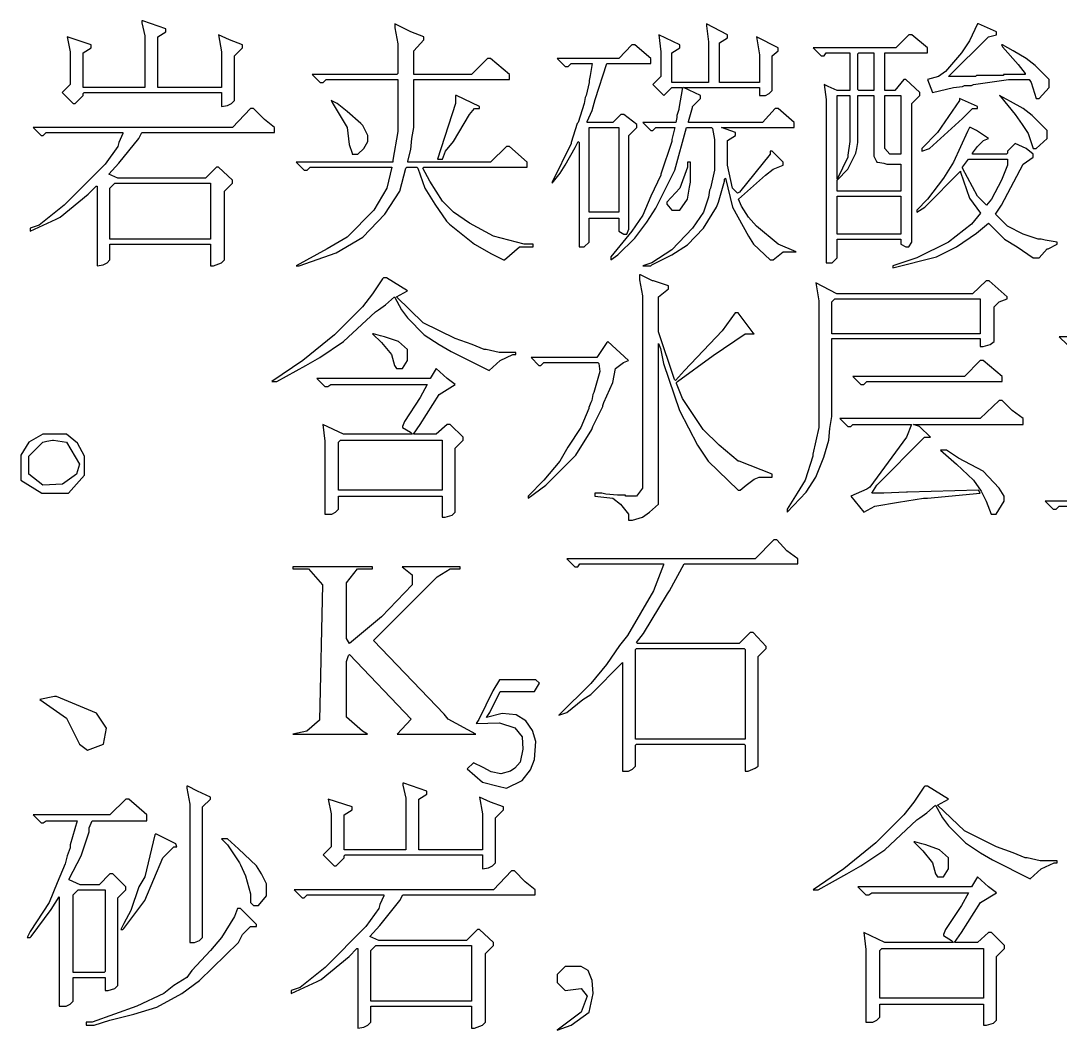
# Model space of a CAD drawing. Extents: x 94 to 452, y -72 to 1042.
# Drawn here: x 411.51 to 425.83, y 203.49 to 217.39 of the extents above; entities that cross this region are included whole.
import ezdxf

# ---------------------------------------------------------------- set-up
doc = ezdxf.new("R2010")
doc.units = 0
doc.header["$MEASUREMENT"] = 0
doc.layers.add('TREE_LAYER', color=7, linetype='Continuous')

msp = doc.modelspace()

# ---------------------------------------------------------------- linework, layer by layer
at = {"layer": 'TREE_LAYER', "elevation": 1017}
for points in [[(413.187405, 217.392055), (413.17368, 217.392055), (413.17368, 217.364604), (413.214856, 217.186173), (413.214856, 216.472447), (413.201131, 216.472447), (412.377601, 216.472447), (412.363876, 216.472447), (412.363876, 216.95284), (412.47368, 217.021467), (412.47368, 217.021467), (412.47368, 217.062644), (412.144268, 217.172447), (412.185444, 216.966565), (412.185444, 216.513624), (412.075641, 216.40382), (412.226621, 216.25284), (412.254072, 216.25284), (412.363876, 216.362644), (412.363876, 216.390095), (412.377601, 216.40382), (414.271719, 216.40382), (414.271719, 216.390095), (414.271719, 216.211663), (414.354072, 216.225389), (414.408974, 216.25284), (414.45015, 216.294016), (414.45015, 216.911663), (414.559954, 217.021467), (414.559954, 217.062644), (414.381523, 217.131271), (414.230542, 217.199898), (414.271719, 216.966565), (414.271719, 216.472447), (414.271719, 216.472447), (413.393288, 216.472447), (413.393288, 216.472447), (413.393288, 217.172447), (413.503092, 217.241075), (413.503092, 217.241075), (413.503092, 217.282251), (413.187405, 217.392055), (413.187405, 217.392055)], [(416.659609, 217.350879), (416.659609, 217.350879), (416.659609, 217.295977), (416.700786, 217.076369), (416.700786, 216.664604), (416.68706, 216.650879), (415.520394, 216.650879), (415.630197, 216.541075), (415.671374, 216.541075), (415.71255, 216.582251), (416.68706, 216.582251), (416.700786, 216.582251), (416.700786, 215.868526), (416.632158, 215.470487), (416.632158, 215.443036), (415.300786, 215.443036), (415.41059, 215.333232), (415.451766, 215.333232), (415.492943, 215.374408), (416.618433, 215.374408), (416.618433, 215.374408), (416.549805, 215.086173), (416.371374, 214.784212), (416.000786, 214.413624), (415.726276, 214.248918), (415.300786, 214.015585), (415.341962, 214.015585), (415.849805, 214.194016), (416.220394, 214.413624), (416.522354, 214.72931), (416.728237, 215.044996), (416.81059, 215.360683), (416.824315, 215.374408), (416.96157, 215.374408), (416.975295, 215.360683), (417.071374, 215.086173), (417.208629, 214.866565), (417.373335, 214.633232), (417.414511, 214.592055), (417.757648, 214.317546), (417.990982, 214.180291), (418.155688, 214.097938), (418.169413, 214.097938), (418.375295, 214.276369), (418.567452, 214.276369), (418.567452, 214.317546), (418.443923, 214.317546), (418.018433, 214.427349), (417.689021, 214.605781), (417.469413, 214.756761), (417.318433, 214.907742), (417.140001, 215.182251), (417.043923, 215.360683), (417.057648, 215.374408), (418.485099, 215.374408), (418.485099, 215.443036), (418.238041, 215.662644), (418.196864, 215.662644), (417.977256, 215.443036), (416.838041, 215.443036), (416.838041, 215.456761), (416.879217, 215.621467), (416.892943, 215.772447), (416.920394, 215.923428), (416.920394, 216.582251), (416.920394, 216.582251), (418.238041, 216.582251), (418.238041, 216.650879), (417.977256, 216.870487), (417.93608, 216.870487), (417.716472, 216.650879), (416.920394, 216.650879), (416.920394, 216.664604), (416.920394, 216.980291), (417.057648, 217.131271), (417.057648, 217.172447), (416.879217, 217.241075), (416.659609, 217.350879), (416.659609, 217.350879)], [(420.955343, 217.350879), (420.955343, 217.350879), (420.955343, 217.323428), (420.982794, 217.10382), (420.982794, 216.5548), (420.982794, 216.541075), (420.47495, 216.541075), (420.47495, 216.5548), (420.47495, 216.95284), (420.584754, 217.021467), (420.584754, 217.021467), (420.584754, 217.062644), (420.296519, 217.199898), (420.32397, 216.966565), (420.32397, 216.623428), (420.214166, 216.513624), (420.365147, 216.362644), (420.47495, 216.472447), (420.612205, 216.472447), (420.625931, 216.472447), (420.571029, 216.184212), (420.571029, 216.170487), (420.543578, 216.088134), (420.543578, 216.060683), (420.529852, 215.992055), (420.076911, 215.992055), (420.186715, 215.882251), (420.214166, 215.882251), (420.255343, 215.923428), (420.516127, 215.923428), (420.516127, 215.923428), (420.47495, 215.758722), (420.47495, 215.731271), (420.32397, 215.27833), (420.32397, 215.264604), (420.186715, 214.976369), (420.076911, 214.715585), (419.925931, 214.495977), (419.637696, 214.139114), (419.637696, 214.097938), (419.733774, 214.166565), (419.967107, 214.399898), (420.131813, 214.619506), (420.255343, 214.811663), (420.516127, 215.333232), (420.680833, 215.923428), (421.02397, 215.923428), (421.037696, 215.909702), (421.065147, 215.758722), (421.065147, 215.333232), (421.010245, 215.086173), (420.996519, 215.058722), (420.982794, 214.962644), (420.914166, 214.756761), (420.763186, 214.537153), (420.47495, 214.235193), (420.200441, 214.056761), (420.076911, 214.015585), (420.186715, 214.015585), (420.200441, 214.02931), (420.47495, 214.166565), (420.694558, 214.30382), (420.914166, 214.537153), (421.092598, 214.825389), (421.120048, 214.894016), (421.202401, 215.182251), (421.202401, 215.209702), (421.216127, 215.223428), (421.312205, 214.825389), (421.531813, 214.427349), (421.600441, 214.317546), (421.833774, 214.097938), (421.87495, 214.097938), (422.012205, 214.207742), (422.190637, 214.207742), (421.943578, 214.317546), (421.641617, 214.564604), (421.531813, 214.688134), (421.435735, 214.839114), (421.394558, 214.935193), (421.765147, 215.264604), (421.87495, 215.346957), (422.012205, 215.401859), (422.012205, 215.415585), (422.012205, 215.443036), (421.861225, 215.594016), (421.833774, 215.594016), (421.833774, 215.55284), (421.408284, 215.031271), (421.380833, 215.017546), (421.312205, 215.086173), (421.243578, 215.401859), (421.243578, 215.744996), (421.353382, 215.813624), (421.353382, 215.813624), (421.353382, 215.8548), (421.161225, 215.923428), (421.161225, 215.923428), (422.163186, 215.923428), (422.163186, 215.992055), (421.943578, 216.184212), (421.902401, 216.184212), (421.72397, 215.992055), (420.708284, 215.992055), (420.708284, 216.005781), (420.763186, 216.197938), (420.763186, 216.211663), (420.87299, 216.321467), (420.87299, 216.362644), (420.639656, 216.472447), (420.639656, 216.472447), (421.682794, 216.472447), (421.682794, 216.472447), (421.682794, 216.362644), (421.765147, 216.362644), (421.820048, 216.390095), (421.861225, 216.431271), (421.861225, 216.911663), (421.943578, 216.980291), (421.943578, 217.021467), (421.641617, 217.172447), (421.682794, 216.925389), (421.682794, 216.5548), (421.682794, 216.541075), (421.133774, 216.541075), (421.133774, 216.5548), (421.133774, 217.090095), (421.243578, 217.158722), (421.243578, 217.172447), (421.243578, 217.199898), (420.955343, 217.350879), (420.955343, 217.350879)], [(424.702056, 217.350879), (424.688331, 217.350879), (424.578527, 217.117546), (424.468723, 216.95284), (424.249115, 216.692055), (424.153037, 216.623428), (424.002056, 216.582251), (424.070684, 216.40382), (424.358919, 216.472447), (424.482449, 216.486173), (424.5099, 216.499898), (424.605978, 216.499898), (424.633429, 216.513624), (425.113821, 216.582251), (425.402056, 216.582251), (425.429507, 216.541075), (425.498135, 216.321467), (425.539311, 216.321467), (425.676566, 216.472447), (425.676566, 216.582251), (425.484409, 216.774408), (425.36088, 216.870487), (425.182449, 216.980291), (425.031468, 217.062644), (425.017743, 217.062644), (425.031468, 217.035193), (425.251076, 216.788134), (425.347154, 216.664604), (425.347154, 216.650879), (425.045194, 216.650879), (425.045194, 216.637153), (424.921664, 216.637153), (424.921664, 216.637153), (424.798135, 216.637153), (424.798135, 216.637153), (424.674605, 216.637153), (424.66088, 216.623428), (424.551076, 216.623428), (424.537351, 216.623428), (424.413821, 216.623428), (424.413821, 216.623428), (424.304017, 216.623428), (424.290292, 216.623428), (424.839311, 217.172447), (424.949115, 217.199898), (424.949115, 217.241075), (424.702056, 217.350879), (424.702056, 217.350879)], [(423.782449, 217.199898), (423.741272, 217.199898), (423.562841, 217.021467), (422.423625, 217.021467), (422.533429, 216.911663), (422.574605, 216.911663), (422.602056, 216.95284), (422.931468, 216.95284), (422.931468, 216.939114), (422.931468, 216.444996), (422.931468, 216.431271), (422.753037, 216.431271), (422.629507, 216.486173), (422.574605, 216.513624), (422.602056, 216.307742), (422.602056, 214.056761), (422.684409, 214.056761), (422.753037, 214.125389), (422.753037, 214.386173), (422.753037, 214.386173), (423.631468, 214.386173), (423.631468, 214.386173), (423.631468, 214.317546), (423.700096, 214.276369), (423.741272, 214.276369), (423.782449, 214.344996), (423.782449, 216.25284), (423.892252, 216.362644), (423.892252, 216.40382), (423.700096, 216.582251), (423.672645, 216.582251), (423.549115, 216.431271), (423.41186, 216.431271), (423.41186, 216.444996), (423.41186, 216.939114), (423.41186, 216.95284), (424.002056, 216.95284), (424.002056, 217.021467), (423.782449, 217.199898), (423.782449, 217.199898)], [(419.967107, 217.062644), (419.925931, 217.062644), (419.747499, 216.870487), (418.896519, 216.870487), (419.006323, 216.760683), (419.047499, 216.760683), (419.088676, 216.801859), (419.376911, 216.801859), (419.376911, 216.801859), (419.34946, 216.637153), (419.335735, 216.568526), (419.335735, 216.541075), (419.294558, 216.362644), (419.280833, 216.335193), (419.267107, 216.25284), (419.184754, 215.992055), (419.171029, 215.97833), (419.088676, 215.717546), (419.088676, 215.70382), (418.827892, 215.168526), (418.827892, 215.1548), (418.937696, 215.292055), (419.006323, 215.401859), (419.143578, 215.648918), (419.184754, 215.731271), (419.19848, 215.717546), (419.19848, 214.276369), (419.267107, 214.276369), (419.335735, 214.344996), (419.335735, 214.674408), (419.34946, 214.674408), (419.733774, 214.674408), (419.747499, 214.674408), (419.747499, 214.495977), (419.816127, 214.4548), (419.857303, 214.4548), (419.884754, 214.523428), (419.884754, 215.813624), (419.994558, 215.923428), (419.994558, 215.964604), (419.816127, 216.101859), (419.77495, 216.101859), (419.665147, 215.992055), (419.308284, 215.992055), (419.308284, 216.005781), (419.376911, 216.156761), (419.418088, 216.307742), (419.582794, 216.801859), (420.186715, 216.801859), (420.186715, 216.870487), (419.967107, 217.062644), (419.967107, 217.062644)], [(423.041272, 216.939114), (423.054998, 216.95284), (423.26088, 216.95284), (423.26088, 216.939114), (423.26088, 216.444996), (423.26088, 216.431271), (423.054998, 216.431271), (423.041272, 216.444996), (423.041272, 216.939114), (423.041272, 216.939114)], [(415.781178, 216.294016), (415.781178, 216.294016), (415.794903, 216.266565), (416.000786, 215.923428), (416.028237, 215.690095), (416.069413, 215.566565), (416.069413, 215.55284), (416.151766, 215.55284), (416.234119, 215.635193), (416.289021, 215.731271), (416.289021, 215.813624), (416.220394, 215.950879), (416.192943, 215.97833), (416.000786, 216.143036), (415.863531, 216.25284), (415.781178, 216.294016), (415.781178, 216.294016)], [(417.51059, 216.362644), (417.496864, 216.362644), (417.496864, 216.25284), (417.249805, 215.484212), (417.318433, 215.484212), (417.359609, 215.594016), (417.469413, 215.731271), (417.689021, 216.101859), (417.757648, 216.184212), (417.826276, 216.184212), (417.826276, 216.211663), (417.51059, 216.362644), (417.51059, 216.362644)], [(422.753037, 216.362644), (422.753037, 216.362644), (422.931468, 216.362644), (422.931468, 216.362644), (422.931468, 215.731271), (422.904017, 215.539114), (422.904017, 215.511663), (422.753037, 215.209702), (422.753037, 215.209702), (422.753037, 216.362644), (422.753037, 216.362644)], [(423.041272, 216.362644), (423.054998, 216.362644), (423.26088, 216.362644), (423.26088, 216.362644), (423.26088, 215.525389), (423.302056, 215.443036), (423.315782, 215.443036), (423.398135, 215.42931), (423.439311, 215.415585), (423.631468, 215.415585), (423.631468, 215.401859), (423.631468, 215.044996), (423.631468, 215.044996), (422.753037, 215.044996), (422.753037, 215.044996), (422.753037, 215.195977), (422.904017, 215.346957), (423.013821, 215.566565), (423.027547, 215.635193), (423.041272, 215.717546), (423.041272, 216.362644), (423.041272, 216.362644)], [(423.41186, 216.362644), (423.41186, 216.362644), (423.631468, 216.362644), (423.631468, 216.362644), (423.631468, 215.566565), (423.631468, 215.55284), (423.480488, 215.55284), (423.41186, 215.635193), (423.41186, 216.362644), (423.41186, 216.362644)], [(424.441272, 216.321467), (424.441272, 216.321467), (424.441272, 216.294016), (424.139311, 215.8548), (423.919703, 215.635193), (423.919703, 215.594016), (424.029507, 215.635193), (424.482449, 216.046957), (424.619703, 216.184212), (424.688331, 216.184212), (424.688331, 216.211663), (424.441272, 216.321467), (424.441272, 216.321467)], [(424.990292, 216.362644), (424.990292, 216.362644), (425.004017, 216.348918), (425.2099, 216.101859), (425.305978, 215.964604), (425.388331, 215.841075), (425.456958, 215.635193), (425.498135, 215.635193), (425.649115, 215.772447), (425.649115, 215.882251), (425.443233, 216.088134), (425.319703, 216.184212), (425.141272, 216.280291), (424.990292, 216.362644), (424.990292, 216.362644)], [(414.710935, 216.184212), (414.669758, 216.184212), (414.422699, 215.923428), (411.677601, 215.923428), (411.787405, 215.813624), (411.814856, 215.813624), (411.856033, 215.8548), (412.912895, 215.8548), (412.912895, 215.841075), (412.857993, 215.717546), (412.844268, 215.662644), (412.665837, 215.415585), (412.103092, 214.85284), (411.759954, 214.57833), (411.636425, 214.537153), (411.636425, 214.495977), (411.993288, 214.660683), (412.04819, 214.688134), (412.432503, 215.00382), (412.542307, 215.113624), (412.556033, 215.113624), (412.556033, 214.015585), (412.638386, 214.02931), (412.693288, 214.056761), (412.734464, 214.097938), (412.734464, 214.30382), (412.734464, 214.317546), (414.120739, 214.317546), (414.120739, 214.30382), (414.120739, 214.015585), (414.161915, 214.015585), (414.271719, 214.056761), (414.312895, 214.097938), (414.312895, 215.044996), (414.422699, 215.1548), (414.422699, 215.195977), (414.230542, 215.374408), (414.203092, 215.374408), (414.052111, 215.223428), (412.844268, 215.223428), (412.720739, 215.27833), (412.857993, 215.42931), (413.132503, 215.772447), (413.17368, 215.8548), (414.99917, 215.8548), (414.99917, 215.923428), (414.861915, 216.033232), (414.710935, 216.184212), (414.710935, 216.184212)], [(419.335735, 215.923428), (419.34946, 215.923428), (419.733774, 215.923428), (419.747499, 215.923428), (419.747499, 214.756761), (419.733774, 214.756761), (419.34946, 214.756761), (419.335735, 214.756761), (419.335735, 215.923428), (419.335735, 215.923428)], [(424.592252, 215.923428), (424.578527, 215.923428), (424.551076, 215.868526), (424.358919, 215.443036), (424.221664, 215.223428), (424.002056, 214.935193), (423.851076, 214.784212), (423.851076, 214.756761), (423.96088, 214.825389), (424.454998, 215.319506), (424.454998, 215.305781), (424.578527, 214.948918), (424.729507, 214.743036), (424.605978, 214.592055), (424.290292, 214.344996), (423.851076, 214.125389), (423.521664, 214.015585), (423.521664, 213.988134), (424.125586, 214.139114), (424.400096, 214.276369), (424.674605, 214.468526), (424.839311, 214.605781), (425.058919, 214.386173), (425.237351, 214.276369), (425.456958, 214.125389), (425.539311, 214.125389), (425.649115, 214.248918), (425.662841, 214.248918), (425.78637, 214.317546), (425.78637, 214.344996), (425.621664, 214.372447), (425.566762, 214.386173), (425.525586, 214.386173), (425.319703, 214.4548), (425.100096, 214.564604), (424.93539, 214.72931), (425.017743, 214.85284), (425.319703, 215.415585), (425.456958, 215.511663), (425.456958, 215.525389), (425.456958, 215.55284), (425.36088, 215.635193), (425.2099, 215.70382), (425.100096, 215.594016), (425.100096, 215.566565), (425.08637, 215.55284), (424.619703, 215.55284), (424.619703, 215.566565), (424.688331, 215.662644), (424.770684, 215.744996), (424.839311, 215.772447), (424.674605, 215.882251), (424.592252, 215.923428), (424.592252, 215.923428)], [(420.735735, 215.443036), (420.694558, 215.443036), (420.694558, 215.374408), (420.584754, 215.086173), (420.406323, 214.894016), (420.406323, 214.866565), (420.47495, 214.784212), (420.584754, 214.784212), (420.694558, 214.935193), (420.722009, 215.099898), (420.735735, 215.168526), (420.735735, 215.443036), (420.735735, 215.443036)], [(424.564801, 215.484212), (424.564801, 215.484212), (425.08637, 215.484212), (425.100096, 215.484212), (425.100096, 215.401859), (425.017743, 215.195977), (424.880488, 214.935193), (424.81186, 214.85284), (424.688331, 214.976369), (424.482449, 215.360683), (424.482449, 215.374408), (424.564801, 215.484212), (424.564801, 215.484212)], [(412.803092, 215.1548), (412.803092, 215.1548), (414.120739, 215.1548), (414.120739, 215.1548), (414.120739, 214.386173), (414.120739, 214.386173), (412.734464, 214.386173), (412.734464, 214.386173), (412.734464, 215.086173), (412.803092, 215.1548), (412.803092, 215.1548)], [(422.753037, 214.962644), (422.753037, 214.976369), (423.631468, 214.976369), (423.631468, 214.962644), (423.631468, 214.468526), (423.631468, 214.4548), (422.753037, 214.4548), (422.753037, 214.468526), (422.753037, 214.962644), (422.753037, 214.962644)], [(416.54412, 213.850879), (416.502944, 213.850879), (416.489218, 213.837153), (416.351963, 213.631271), (416.214708, 213.45284), (415.830395, 213.068526), (415.391179, 212.711663), (414.965689, 212.423428), (415.034316, 212.423428), (415.432355, 212.643036), (415.624512, 212.75284), (415.953924, 212.972447), (416.39314, 213.384212), (416.434316, 213.411663), (416.530395, 213.480291), (416.653924, 213.590095), (416.750002, 213.411663), (416.832355, 213.301859), (417.065689, 213.068526), (417.271571, 212.931271), (417.436277, 212.835193), (417.957846, 212.574408), (418.108826, 212.711663), (418.287257, 212.794016), (418.328434, 212.794016), (418.328434, 212.821467), (418.095101, 212.821467), (417.916669, 212.862644), (417.889218, 212.862644), (417.724512, 212.931271), (417.491179, 213.013624), (417.051963, 213.233232), (416.681375, 213.590095), (416.832355, 213.672447), (416.54412, 213.850879), (416.54412, 213.850879)], [(420.045785, 213.892055), (420.03206, 213.892055), (420.03206, 213.823428), (420.073236, 213.60382), (420.073236, 210.9548), (419.990883, 210.844996), (419.839903, 210.844996), (419.839903, 210.858722), (419.730099, 210.858722), (419.730099, 210.858722), (419.565393, 210.872447), (419.510491, 210.886173), (419.414413, 210.886173), (419.414413, 210.844996), (419.661471, 210.817546), (419.771275, 210.735193), (419.881079, 210.597938), (419.881079, 210.597938), (419.881079, 210.515585), (419.935981, 210.515585), (420.073236, 210.556761), (420.169315, 210.625389), (420.292844, 210.735193), (420.292844, 212.944996), (420.292844, 212.944996), (420.320295, 212.876369), (420.361471, 212.670487), (420.581079, 212.025389), (420.828138, 211.544996), (420.979118, 211.325389), (421.390883, 210.927349), (421.418334, 210.927349), (421.500687, 210.995977), (421.610491, 211.07833), (421.679118, 211.105781), (421.85755, 211.105781), (421.85755, 211.146957), (421.85755, 211.146957), (421.404609, 211.325389), (421.390883, 211.325389), (421.130099, 211.544996), (420.910491, 211.764604), (420.622256, 212.190095), (420.539903, 212.395977), (420.539903, 212.409702), (420.553628, 212.423428), (421.047746, 212.780291), (421.486962, 213.082251), (421.500687, 213.082251), (421.610491, 213.082251), (421.596766, 213.095977), (421.390883, 213.370487), (421.390883, 213.370487), (421.349707, 213.370487), (421.171275, 213.123428), (420.649707, 212.574408), (420.526177, 212.437153), (420.512452, 212.450879), (420.292844, 213.109702), (420.292844, 213.590095), (420.430099, 213.699898), (420.430099, 213.699898), (420.430099, 213.741075), (420.224217, 213.809702), (420.210491, 213.809702), (420.045785, 213.892055), (420.045785, 213.892055)], [(424.851372, 213.809702), (424.810195, 213.809702), (424.618038, 213.631271), (422.751372, 213.631271), (422.463136, 213.782251), (422.504313, 213.535193), (422.504313, 211.792055), (422.42196, 211.421467), (422.42196, 211.394016), (422.312156, 211.064604), (422.202352, 210.886173), (422.065097, 210.666565), (422.065097, 210.625389), (422.325882, 210.899898), (422.463136, 211.105781), (422.57294, 211.380291), (422.641568, 211.613624), (422.655293, 211.77833), (422.682744, 211.943036), (422.682744, 212.999898), (422.682744, 213.013624), (424.727842, 213.013624), (424.727842, 212.999898), (424.727842, 212.90382), (424.769019, 212.90382), (424.865097, 212.931271), (424.919999, 212.972447), (424.919999, 213.45284), (424.988627, 213.521467), (425.098431, 213.562644), (425.098431, 213.590095), (424.851372, 213.809702), (424.851372, 213.809702)], [(422.710195, 213.548918), (422.723921, 213.562644), (424.727842, 213.562644), (424.727842, 213.548918), (424.727842, 213.082251), (424.727842, 213.082251), (422.682744, 213.082251), (422.682744, 213.082251), (422.682744, 213.521467), (422.710195, 213.548918), (422.710195, 213.548918)], [(416.365689, 213.082251), (416.351963, 213.082251), (416.475493, 212.958722), (416.612748, 212.794016), (416.653924, 212.643036), (416.681375, 212.601859), (416.763728, 212.601859), (416.832355, 212.711663), (416.832355, 212.862644), (416.708826, 212.972447), (416.516669, 213.041075), (416.461767, 213.0548), (416.365689, 213.082251), (416.365689, 213.082251)], [(428.229507, 213.041075), (425.813821, 213.041075), (425.923625, 212.931271)], [(419.592844, 212.972447), (419.579118, 212.958722), (419.441864, 212.75284), (418.535981, 212.75284), (418.645785, 212.643036), (418.673236, 212.643036), (418.714413, 212.684212), (419.455589, 212.684212), (419.469315, 212.670487), (419.48304, 212.560683), (419.400687, 212.272447), (419.386962, 212.244996), (419.373236, 212.162644), (419.359511, 212.135193), (419.33206, 212.066565), (419.33206, 212.05284), (419.222256, 211.792055), (419.043824, 211.517546), (418.93402, 211.325389), (418.714413, 211.064604), (418.494805, 210.844996), (418.494805, 210.817546), (418.741864, 210.995977), (419.153628, 211.407742), (419.373236, 211.764604), (419.386962, 211.805781), (419.524217, 212.080291), (419.524217, 212.094016), (419.537942, 212.135193), (419.661471, 212.409702), (419.702648, 212.601859), (419.812452, 212.684212), (419.881079, 212.711663), (419.592844, 212.972447), (419.592844, 212.972447)], [(424.769019, 212.711663), (424.727842, 212.711663), (424.508234, 212.492055), (422.97098, 212.492055), (423.080784, 212.382251), (423.12196, 212.382251), (423.163136, 212.423428), (425.029803, 212.423428), (425.029803, 212.492055), (424.769019, 212.711663), (424.769019, 212.711663)], [(417.230395, 212.601859), (417.148042, 212.464604), (415.583336, 212.464604), (415.69314, 212.3548), (415.734316, 212.3548), (415.775493, 212.382251), (417.106865, 212.382251), (417.106865, 212.382251), (417.010787, 212.20382), (416.791179, 211.874408), (416.763728, 211.805781), (416.763728, 211.792055), (416.873532, 211.723428), (416.900983, 211.695977), (416.900983, 211.695977), (415.953924, 211.695977), (415.665689, 211.833232), (415.69314, 211.599898), (415.69314, 210.597938), (415.789218, 210.597938), (415.84412, 210.625389), (415.885297, 210.666565), (415.885297, 210.844996), (415.885297, 210.844996), (417.299022, 210.844996), (417.312748, 210.844996), (417.312748, 210.556761), (417.353924, 210.556761), (417.450002, 210.584212), (417.491179, 210.625389), (417.491179, 211.50382), (417.600983, 211.613624), (417.600983, 211.6548), (417.422551, 211.833232), (417.381375, 211.833232), (417.230395, 211.695977), (416.914708, 211.695977), (416.914708, 211.695977), (417.010787, 211.833232), (417.271571, 212.244996), (417.491179, 212.382251), (417.381375, 212.464604), (417.230395, 212.601859), (417.230395, 212.601859)], [(425.029803, 212.162644), (424.988627, 212.162644), (424.727842, 211.915585), (422.792548, 211.915585), (422.902352, 211.805781), (422.943529, 211.805781), (422.97098, 211.833232), (423.780784, 211.833232), (423.780784, 211.833232), (423.712156, 211.6548), (423.204313, 210.968526), (423.163136, 210.941075), (422.943529, 210.844996), (423.12196, 210.625389), (423.27294, 210.707742), (423.602352, 210.762644), (423.945489, 210.817546), (424.000391, 210.817546), (424.727842, 210.886173), (424.700391, 210.927349), (423.725882, 210.899898), (423.712156, 210.899898), (423.39647, 210.886173), (423.39647, 210.886173), (423.245489, 210.886173), (423.231764, 210.886173), (423.300391, 210.995977), (423.959215, 211.6548), (424.041568, 211.6548), (423.890587, 211.805781), (423.808234, 211.833232), (423.808234, 211.833232), (423.808234, 211.833232), (425.318038, 211.833232), (425.318038, 211.915585), (425.167058, 212.025389), (425.029803, 212.162644), (425.029803, 212.162644)], [(412.136573, 211.695977), (411.807161, 211.695977), (411.615004, 211.586173), (411.5052, 211.407742), (411.5052, 211.064604), (411.793435, 210.886173), (412.164024, 210.886173), (412.383632, 211.133232), (412.383632, 211.394016), (412.287553, 211.572447), (412.136573, 211.695977), (412.136573, 211.695977)], [(411.944416, 211.613624), (411.958141, 211.613624), (412.136573, 211.586173), (412.315004, 211.284212), (412.273828, 211.146957), (412.081671, 211.009702), (411.807161, 210.995977), (411.615004, 211.146957), (411.615004, 211.394016), (411.807161, 211.586173), (411.862063, 211.599898), (411.944416, 211.613624), (411.944416, 211.613624)], [(415.912748, 211.613624), (415.912748, 211.613624), (417.299022, 211.613624), (417.312748, 211.613624), (417.312748, 210.927349), (417.299022, 210.927349), (415.885297, 210.927349), (415.885297, 210.927349), (415.885297, 211.586173), (415.912748, 211.613624), (415.912748, 211.613624)], [(424.261176, 211.476369), (424.178823, 211.476369), (424.398431, 211.284212), (424.631764, 211.064604), (424.741568, 210.913624), (424.810195, 210.776369), (424.878823, 210.597938), (424.94745, 210.597938), (425.057254, 210.776369), (425.057254, 210.844996), (424.988627, 210.9548), (424.769019, 211.188134), (424.425882, 211.366565), (424.261176, 211.476369), (424.261176, 211.476369)], [(427.090292, 210.776369), (425.621664, 210.776369), (425.731468, 210.666565), (425.772645, 210.666565), (425.813821, 210.707742), (428.888331, 210.707742)], [(421.925301, 210.241075), (421.884124, 210.241075), (421.62334, 209.980291), (419.029222, 209.980291), (419.139026, 209.870487), (419.180203, 209.870487), (419.207654, 209.911663), (420.360595, 209.911663), (420.360595, 209.897938), (420.22334, 209.541075), (419.866477, 208.923428), (419.756673, 208.786173), (419.578242, 208.525389), (419.358634, 208.264604), (418.919418, 207.825389), (419.029222, 207.866565), (419.24883, 208.044996), (419.358634, 208.113624), (419.79785, 208.55284), (419.79785, 208.55284), (419.79785, 207.056761), (419.880203, 207.056761), (419.935104, 207.084212), (419.976281, 207.125389), (419.976281, 207.413624), (419.990006, 207.427349), (421.472359, 207.427349), (421.486085, 207.413624), (421.486085, 207.056761), (421.527261, 207.056761), (421.62334, 207.097938), (421.664516, 207.125389), (421.664516, 208.635193), (421.77432, 208.744996), (421.77432, 208.772447), (421.595889, 208.964604), (421.554712, 208.964604), (421.403732, 208.813624), (420.003732, 208.813624), (419.990006, 208.827349), (420.086085, 208.950879), (420.415497, 209.499898), (420.442948, 209.541075), (420.64883, 209.911663), (422.213536, 209.911663), (422.213536, 209.980291), (422.062555, 210.090095), (421.925301, 210.241075), (421.925301, 210.241075)], [(416.350588, 209.870487), (415.252549, 209.870487), (415.252549, 209.843036), (415.472157, 209.843036), (415.664314, 209.623428), (415.623137, 207.756761), (415.444706, 207.605781), (415.252549, 207.564604), (416.281961, 207.564604), (416.213333, 207.605781), (415.993725, 207.797938), (415.993725, 208.566565), (416.021176, 208.648918), (416.034902, 208.662644), (416.885882, 207.770487), (416.693725, 207.564604), (417.778039, 207.564604), (417.393725, 207.770487), (417.338824, 207.839114), (416.364314, 208.8548), (417.242745, 209.733232), (417.421176, 209.843036), (417.558431, 209.843036), (417.558431, 209.870487), (416.762353, 209.870487), (416.899608, 209.760683), (416.899608, 209.623428), (416.474118, 209.184212), (416.034902, 208.813624), (415.993725, 208.882251), (415.993725, 209.650879), (416.144706, 209.843036), (416.350588, 209.843036), (416.350588, 209.870487), (416.350588, 209.870487)], [(419.976281, 208.731271), (419.990006, 208.744996), (421.472359, 208.744996), (421.486085, 208.731271), (421.486085, 207.495977), (421.472359, 207.495977), (419.990006, 207.495977), (419.976281, 207.495977), (419.976281, 208.731271), (419.976281, 208.731271)], [(418.600675, 208.312644), (418.101067, 208.312644), (418.011852, 208.160977), (417.815577, 207.768428), (417.779891, 207.714898), (418.101067, 207.72382), (418.315185, 207.652447), (418.413322, 207.527546), (418.422244, 207.358036), (418.386558, 207.179604), (418.315185, 207.09931), (418.252734, 207.054702), (418.118911, 207.019016), (417.985087, 207.045781), (417.878028, 207.108232), (417.744205, 207.170683), (417.654989, 207.090389), (417.869107, 206.903036), (418.083224, 206.849506), (418.199205, 206.822742), (418.413322, 206.9298), (418.529303, 207.072546), (418.582832, 207.215291), (418.600675, 207.465095), (418.556067, 207.616761), (418.466852, 207.750585), (418.333028, 207.830879), (418.136754, 207.848722), (417.922636, 207.795193), (417.967244, 207.866565), (418.109989, 208.152055), (418.582832, 208.152055), (418.654205, 208.268036), (418.600675, 208.312644), (418.600675, 208.312644)], [(411.999129, 208.086173), (411.971678, 208.086173), (411.765795, 208.044996), (412.136383, 207.784212), (412.314815, 207.427349), (412.424619, 207.344996), (412.644227, 207.427349), (412.685403, 207.646957), (412.548148, 207.85284), (411.999129, 208.086173), (411.999129, 208.086173)], [(413.805052, 206.850879), (413.791327, 206.850879), (413.791327, 206.823428), (413.832503, 206.60382), (413.832503, 204.695977), (413.901131, 204.695977), (413.969758, 204.723428), (414.010935, 204.764604), (414.010935, 206.562644), (414.120739, 206.672447), (414.120739, 206.699898), (413.942307, 206.782251), (413.805052, 206.850879), (413.805052, 206.850879)], [(416.783139, 206.892055), (416.769413, 206.892055), (416.769413, 206.864604), (416.81059, 206.686173), (416.81059, 205.972447), (416.796864, 205.972447), (415.973335, 205.972447), (415.959609, 205.972447), (415.959609, 206.45284), (416.069413, 206.521467), (416.069413, 206.521467), (416.069413, 206.562644), (415.740001, 206.672447), (415.781178, 206.466565), (415.781178, 206.013624), (415.671374, 205.90382), (415.822354, 205.75284), (415.849805, 205.75284), (415.959609, 205.862644), (415.959609, 205.890095), (415.973335, 205.90382), (417.867452, 205.90382), (417.867452, 205.890095), (417.867452, 205.711663), (417.949805, 205.725389), (418.004707, 205.75284), (418.045884, 205.794016), (418.045884, 206.411663), (418.155688, 206.521467), (418.155688, 206.562644), (417.977256, 206.631271), (417.826276, 206.699898), (417.867452, 206.466565), (417.867452, 205.972447), (417.867452, 205.972447), (416.989021, 205.972447), (416.989021, 205.972447), (416.989021, 206.672447), (417.098825, 206.741075), (417.098825, 206.741075), (417.098825, 206.782251), (416.783139, 206.892055), (416.783139, 206.892055)], [(424.002056, 206.850879), (423.96088, 206.850879), (423.947154, 206.837153), (423.8099, 206.631271), (423.672645, 206.45284), (423.288331, 206.068526), (422.849115, 205.711663), (422.423625, 205.423428), (422.492252, 205.423428), (422.890292, 205.643036), (423.082449, 205.75284), (423.41186, 205.972447), (423.851076, 206.384212), (423.892252, 206.411663), (423.988331, 206.480291), (424.11186, 206.590095), (424.207939, 206.411663), (424.290292, 206.301859), (424.523625, 206.068526), (424.729507, 205.931271), (424.894213, 205.835193), (425.415782, 205.574408), (425.566762, 205.711663), (425.745194, 205.794016), (425.78637, 205.794016), (425.78637, 205.821467), (425.553037, 205.821467), (425.374605, 205.862644), (425.347154, 205.862644), (425.182449, 205.931271), (424.949115, 206.013624), (424.5099, 206.233232), (424.139311, 206.590095), (424.290292, 206.672447), (424.002056, 206.850879), (424.002056, 206.850879)], [(412.995248, 206.672447), (412.954072, 206.672447), (412.734464, 206.45284), (411.677601, 206.45284), (411.787405, 206.343036), (411.814856, 206.343036), (411.856033, 206.370487), (412.281523, 206.370487), (412.281523, 206.370487), (412.185444, 206.041075), (412.185444, 205.999898), (412.144268, 205.890095), (412.116817, 205.780291), (412.007013, 205.519506), (411.897209, 205.244996), (411.636425, 204.846957), (411.595248, 204.764604), (411.595248, 204.764604), (411.636425, 204.764604), (411.65015, 204.77833), (411.92466, 205.148918), (412.034464, 205.327349), (412.034464, 205.327349), (412.034464, 203.817546), (412.130542, 203.817546), (412.185444, 203.844996), (412.226621, 203.886173), (412.226621, 204.215585), (412.226621, 204.215585), (412.652111, 204.215585), (412.665837, 204.215585), (412.665837, 204.037153), (412.707013, 204.037153), (412.803092, 204.064604), (412.844268, 204.105781), (412.844268, 205.313624), (412.954072, 205.423428), (412.954072, 205.464604), (412.775641, 205.643036), (412.734464, 205.643036), (412.583484, 205.492055), (412.322699, 205.492055), (412.171719, 205.560683), (412.171719, 205.574408), (412.336425, 205.890095), (412.446229, 206.219506), (412.446229, 206.274408), (412.487405, 206.370487), (413.242307, 206.370487), (413.242307, 206.45284), (412.995248, 206.672447), (412.995248, 206.672447)], [(413.365837, 206.192055), (413.352111, 206.17833), (413.214856, 205.601859), (413.132503, 205.464604), (413.022699, 205.135193), (412.926621, 204.956761), (412.885444, 204.874408), (412.912895, 204.874408), (412.926621, 204.888134), (413.214856, 205.272447), (413.461915, 205.862644), (413.612895, 206.013624), (413.654072, 206.013624), (413.640346, 206.0548), (413.365837, 206.192055), (413.365837, 206.192055)], [(414.354072, 206.123428), (414.271719, 206.123428), (414.354072, 206.041075), (414.518778, 205.794016), (414.532503, 205.766565), (414.601131, 205.615585), (414.669758, 205.368526), (414.669758, 205.244996), (414.710935, 205.20382), (414.779562, 205.20382), (414.889366, 205.341075), (414.889366, 205.505781), (414.820739, 205.643036), (414.752111, 205.75284), (414.505052, 205.986173), (414.354072, 206.123428), (414.354072, 206.123428)], [(423.823625, 206.082251), (423.8099, 206.082251), (423.933429, 205.958722), (424.070684, 205.794016), (424.11186, 205.643036), (424.139311, 205.601859), (424.221664, 205.601859), (424.290292, 205.711663), (424.290292, 205.862644), (424.166762, 205.972447), (423.974605, 206.041075), (423.919703, 206.0548), (423.823625, 206.082251), (423.823625, 206.082251)], [(418.306668, 205.684212), (418.265492, 205.684212), (418.018433, 205.423428), (415.273335, 205.423428), (415.383139, 205.313624), (415.41059, 205.313624), (415.451766, 205.3548), (416.508629, 205.3548), (416.508629, 205.341075), (416.453727, 205.217546), (416.440001, 205.162644), (416.26157, 204.915585), (415.698825, 204.35284), (415.355688, 204.07833), (415.232158, 204.037153), (415.232158, 203.995977), (415.589021, 204.160683), (415.643923, 204.188134), (416.028237, 204.50382), (416.138041, 204.613624), (416.151766, 204.613624), (416.151766, 203.515585), (416.234119, 203.52931), (416.289021, 203.556761), (416.330197, 203.597938), (416.330197, 203.80382), (416.330197, 203.817546), (417.716472, 203.817546), (417.716472, 203.80382), (417.716472, 203.515585), (417.757648, 203.515585), (417.867452, 203.556761), (417.908629, 203.597938), (417.908629, 204.544996), (418.018433, 204.6548), (418.018433, 204.695977), (417.826276, 204.874408), (417.798825, 204.874408), (417.647845, 204.723428), (416.440001, 204.723428), (416.316472, 204.77833), (416.453727, 204.92931), (416.728237, 205.272447), (416.769413, 205.3548), (418.594903, 205.3548), (418.594903, 205.423428), (418.457648, 205.533232), (418.306668, 205.684212), (418.306668, 205.684212)], [(424.688331, 205.601859), (424.605978, 205.464604), (423.041272, 205.464604), (423.151076, 205.3548), (423.192252, 205.3548), (423.233429, 205.382251), (424.564801, 205.382251), (424.564801, 205.382251), (424.468723, 205.20382), (424.249115, 204.874408), (424.221664, 204.805781), (424.221664, 204.792055), (424.331468, 204.723428), (424.358919, 204.695977), (424.358919, 204.695977), (423.41186, 204.695977), (423.123625, 204.833232), (423.151076, 204.599898), (423.151076, 203.597938), (423.247154, 203.597938), (423.302056, 203.625389), (423.343233, 203.666565), (423.343233, 203.844996), (423.343233, 203.844996), (424.756958, 203.844996), (424.770684, 203.844996), (424.770684, 203.556761), (424.81186, 203.556761), (424.907939, 203.584212), (424.949115, 203.625389), (424.949115, 204.50382), (425.058919, 204.613624), (425.058919, 204.6548), (424.880488, 204.833232), (424.839311, 204.833232), (424.688331, 204.695977), (424.372645, 204.695977), (424.372645, 204.695977), (424.468723, 204.833232), (424.729507, 205.244996), (424.949115, 205.382251), (424.839311, 205.464604), (424.688331, 205.601859), (424.688331, 205.601859)], [(412.295248, 205.423428), (412.295248, 205.423428), (412.652111, 205.423428), (412.665837, 205.423428), (412.665837, 204.297938), (412.652111, 204.284212), (412.226621, 204.284212), (412.226621, 204.297938), (412.226621, 205.3548), (412.295248, 205.423428), (412.295248, 205.423428)], [(414.532503, 205.162644), (414.491327, 205.162644), (414.45015, 205.05284), (414.271719, 204.764604), (414.120739, 204.586173), (413.859954, 204.311663), (413.791327, 204.215585), (413.612895, 204.105781), (413.475641, 203.995977), (413.105052, 203.817546), (412.487405, 203.597938), (412.405052, 203.597938), (412.405052, 203.556761), (412.514856, 203.556761), (412.734464, 203.625389), (413.063876, 203.707742), (413.379562, 203.80382), (413.722699, 203.995977), (413.969758, 204.174408), (414.505052, 204.695977), (414.559954, 204.805781), (414.669758, 204.915585), (414.752111, 204.915585), (414.752111, 204.943036), (414.532503, 205.162644), (414.532503, 205.162644)], [(416.398825, 204.6548), (416.398825, 204.6548), (417.716472, 204.6548), (417.716472, 204.6548), (417.716472, 203.886173), (417.716472, 203.886173), (416.330197, 203.886173), (416.330197, 203.886173), (416.330197, 204.586173), (416.398825, 204.6548), (416.398825, 204.6548)], [(423.370684, 204.613624), (423.370684, 204.613624), (424.756958, 204.613624), (424.770684, 204.613624), (424.770684, 203.927349), (424.756958, 203.927349), (423.343233, 203.927349), (423.343233, 203.927349), (423.343233, 204.586173), (423.370684, 204.613624), (423.370684, 204.613624)], [(419.225931, 204.366565), (419.006323, 204.366565), (418.896519, 204.256761), (418.896519, 204.146957), (419.006323, 204.037153), (419.225931, 204.064604), (419.308284, 203.9548), (419.225931, 203.735193), (418.896519, 203.488134), (419.088676, 203.556761), (419.335735, 203.735193), (419.390637, 203.995977), (419.376911, 204.174408), (419.322009, 204.311663), (419.225931, 204.366565), (419.225931, 204.366565)]]:
    msp.add_lwpolyline(points, dxfattribs=at)

doc.saveas('drawing.dxf')
